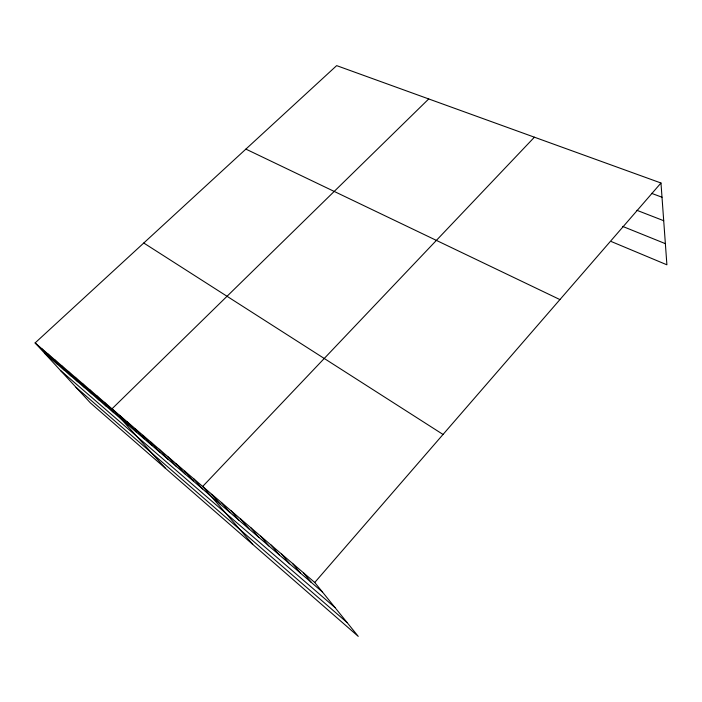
<?xml version="1.0" encoding="UTF-8"?>
<svg xmlns="http://www.w3.org/2000/svg" width="702" height="702" viewBox="0 0 702 702"><rect width="100%" height="100%" fill="white"/><g stroke="black" fill="none" stroke-linecap="round" stroke-linejoin="round"><path stroke-width="1.05" d="M314.75 582.467L660.977 183.003L336.662 65.628L35.1 342.936L90.418 402.922L358.257 636.372L314.75 582.467L35.1 342.936M534.406 137.197L202.667 486.468L252.729 544.383M428.729 98.947L112.013 408.81L165.602 468.445M651.561 193.34L662.004 197.227M636.925 210.319L663.706 220.709M622.604 226.386L665.364 243.655M611.389 241.585L666.9 264.803L660.977 183.003M245.884 149.105L559.924 299.587M143.761 243.015L443.032 434.45M44.63 353.273L322.42 591.97M60.451 370.428L334.994 607.546M76.009 387.293L347.157 622.613M41.515 348.429L51.035 358.775M54.677 359.705L64.163 370.059M48.043 354.019L57.546 364.373M61.416 365.479L70.893 375.833M75.254 377.325L84.688 387.688M68.278 371.349L77.729 381.712M82.353 383.406L91.76 393.769M89.575 389.592L98.956 399.956M96.92 395.884L106.274 406.239M104.396 402.29L113.724 412.644M119.533 415.251L128.791 425.587M127.185 421.805L136.407 432.134M134.968 428.483L144.156 438.794M142.901 435.275L152.044 445.568M150.974 442.19L160.074 452.465M159.196 449.227L168.243 459.485M167.567 456.397L176.562 466.637M176.097 463.706L185.038 473.92M184.793 471.147L193.664 481.335M193.647 478.738L202.457 488.89M211.872 494.348L220.551 504.431M221.253 502.386L229.852 512.425M230.818 510.573L239.338 520.577M240.575 518.936L249.008 528.887M250.535 527.465L258.871 537.363M260.688 536.161L268.936 546.016M271.06 545.042L279.203 554.834M281.634 554.106L289.672 563.829M292.444 563.364L300.368 573.016M303.475 572.814L311.276 582.397"/></g></svg>
